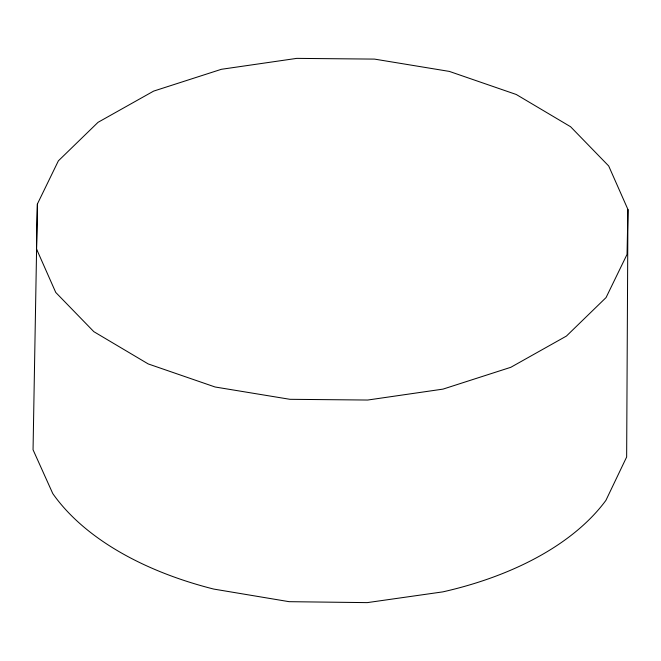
<?xml version="1.0" encoding="UTF-8"?>
<svg xmlns="http://www.w3.org/2000/svg" width="661" height="661" viewBox="0 0 661 661"><rect width="100%" height="100%" fill="white"/><g stroke="black" fill="none" stroke-linecap="round" stroke-linejoin="round"><path stroke-width="0.99" d="M627.95 209.512L626.645 457.007L605.93 500.336A293.211 169.282 0 0 1 442.862 591.868L367.243 602.625L289.097 601.675L213.743 589.075A305.63 176.454 0 0 1 52.781 493.577L33.05 449.761L37.388 204.009L58.375 160.846L98.026 122.335L153.633 91.111L221.418 69.289L296.748 58.375L374.498 59.102L449.364 71.413L516.249 94.482L570.592 126.738L608.69 165.969L627.95 209.512L627.049 254.394L606.063 297.566L566.411 336.077L510.804 367.301L443.019 389.114L367.69 400.037L289.939 399.31L215.073 386.991L148.188 363.922L93.845 331.673L55.747 292.443L36.487 248.9L37.388 204.009"/></g></svg>
